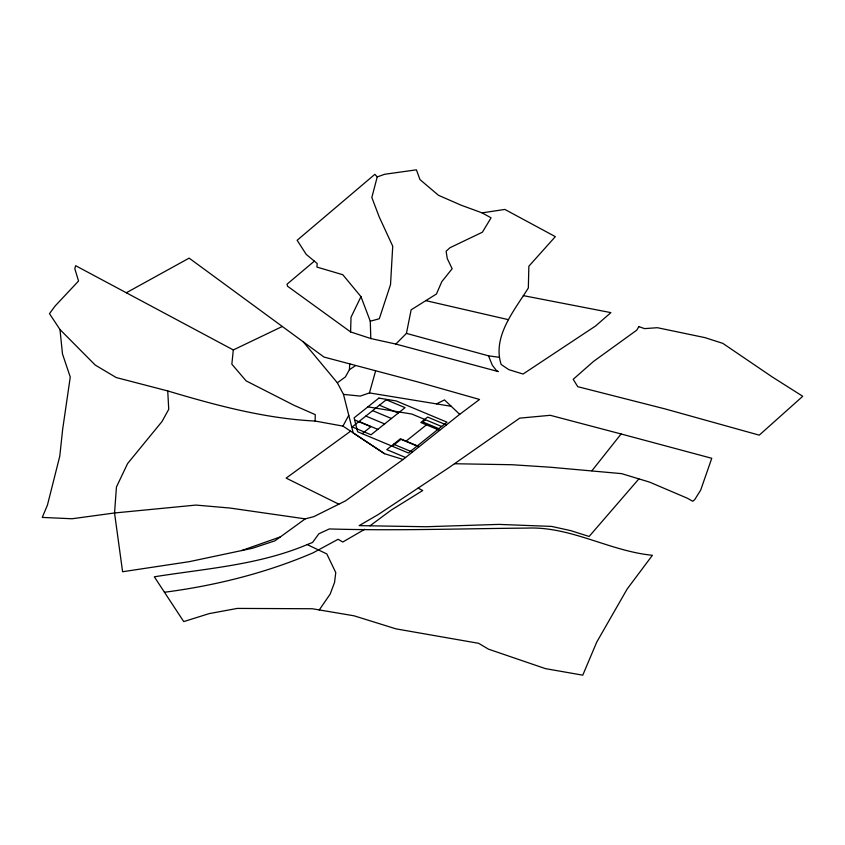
<?xml version="1.0" encoding="UTF-8"?>
<svg xmlns="http://www.w3.org/2000/svg" width="845" height="845" viewBox="0 0 845 845"><rect width="100%" height="100%" fill="white"/><g stroke="black" fill="none" stroke-linecap="round" stroke-linejoin="round"><path stroke-width="1.27" d="M523.298 295.623L610.903 312.629L595.524 326.022L523.055 374.039L508.774 369.635L501.169 364.48C492.054 336.563 514.584 310.189 528.336 287.965L528.854 266.228L555.345 236.632L504.866 209.433L482.072 212.866L461.212 205.229L438.47 195.29L419.976 179.594L416.405 169.834L384.686 174.271L377.219 176.922L371.842 197.508L379.183 216.869L392.724 246.18L390.527 284.596L379.299 318.755L370.268 321.216L370.818 338.549L395.851 344.063L498.254 371.578L496.522 370.628L492.308 365.209L488.505 355.829L406.434 333.395L395.851 344.063M126.306 292.771L189.132 258.126L323.994 357.055L418.212 382.056L479.548 399.463L459.701 414.335L403.128 459.479L384.559 453.712L342.943 426.102L315.111 421.053L315.269 414.641L294.123 405.346L246.106 380.873L231.847 364.184L233.315 349.946L282.314 326.476M370.818 338.549L350.601 331.916L351.013 317.276L360.963 296.658L342.806 274.731L316.917 267.073L317.202 263.492L306.228 254.408L297.144 240.276L374.884 174.313L377.219 176.922M384.559 453.712L353.21 432.915L343.492 394.393L337.356 382.796L345.425 376.912L349.418 369.687L349.735 363.741M406.434 333.395L411.135 309.83L436.442 293.997L441.819 281.628L452.159 268.731L447.248 258.517L446.118 251.25L449.952 247.733L482.379 232.217L491.082 217.83L482.072 212.866M343.492 394.393L360.276 396.083L369.445 392.914L375.529 371.208M348.763 415.286L342.943 426.102M319.273 609.932L330.194 594.056L334.567 582.374L335.761 572.561L326.804 553.929L307.221 544.592C258.654 565.083 205.8 568.601 154.318 576.797L183.724 621.593L209.169 613.618L237.318 608.411L312.28 608.749L354.034 615.804L395.988 628.86L478.619 643.309L488.452 649.15L545.469 668.638L582.775 675.166L596.76 642.073L627.159 589.018L652.414 555.281C609.572 551.13 570.956 526.329 527.417 528.093C461.391 528.611 395.386 530.935 329.349 528.938L318.85 533.786L312.587 542.437L307.221 544.592M591.912 470.771L621.096 433.971L711.765 458.286L700.674 490.132L694.748 499.585L692.752 501.265L687.249 498.18L649.541 482.104L621.582 473.633L550.148 467.211L511.986 464.729L454.494 463.736M638.894 478.883L589.134 536.469L570.734 530.639L551.531 526.403L498.877 524.396L426.049 526.731L359.136 525.632L378.042 514.668L448.568 467.876L519.717 418.138L550.264 415.307L621.096 433.971M314.351 261.137L287.015 284.195L287.543 286.223L350.601 331.916M362.199 433.665L370.892 426.736L354.625 419.933M392.291 446.244L400.984 439.305L417.103 446.044M425.489 419.754L422.764 421.93L438.882 428.668M406.044 441.143L426.461 424.855M369.994 525.812L391.246 510.074L422.722 490.512L418.064 488.114M350.601 431.193L286.149 478.112L338.845 504.19M403.128 459.479L345.616 500.821L313.717 516.686L305.256 518.862L274.995 540.8L252.475 548.268L189.143 561.693L122.599 571.738L114.54 512.978L116.462 486.963L127.595 463.567L161.997 421.539L168.736 409.318L167.732 390.939L116.156 377.525L95.179 365.029L59.974 329.529L49.485 313.653L55.168 305.953L78.553 281.026L74.814 268.721L75.659 265.7L233.315 349.946M349.418 369.687L355.206 365.853M364.765 529.276L342.753 542.025L338.116 539.279L313.199 552.767A393.252 227.041 0 0 1 253.975 573.85A392.513 226.618 0 0 1 166.782 591.954L164.437 592.218M436.516 403.889L444.481 399.917L459.701 414.335M280.382 536.892L241.617 550.57M488.505 355.829L498.835 357.245M305.256 518.862L229.903 508.035L195.945 505.078L114.54 512.978L72.036 518.756L42.25 517.415L47.415 505.183L59.773 456.226L62.646 429.418L70.262 377.05L62.498 353.992L59.974 329.529M315.111 421.053C264.738 418.518 215.929 405.304 167.732 390.939M369.445 392.914L451.209 406.297M367.892 406.857L411.853 414.05L441.608 426.482M425.827 300.64L508.384 319.663M446.424 424.929L427.623 417.071L420.81 422.5L439.622 430.358M379.437 405.209L398.248 413.068M372.634 410.638L391.436 418.497M365.822 416.067L384.633 423.926M359.019 421.497L377.831 429.355M419.204 446.646L400.393 438.787L386.788 449.646L405.589 457.504M393.59 444.216L412.402 452.075M337.356 382.796L303.292 341.866M360.963 296.658L370.268 321.216M638.883 326.635L636.707 330.194L593.486 361.449L573.206 379.31L577.758 386.683L665.163 408.938L759.254 435.154L802.75 396.284L772.298 376.986L722.824 343.366L705.005 337.641L657.378 327.702L644.577 328.62L638.883 326.635M378.866 398.111L354.108 417.852L357.604 431.753L408.41 452.973L447.016 422.173L396.22 400.942L378.866 398.111M386.239 399.78L352.217 426.926L371.018 434.784L405.051 407.639L386.239 399.78"/></g></svg>
